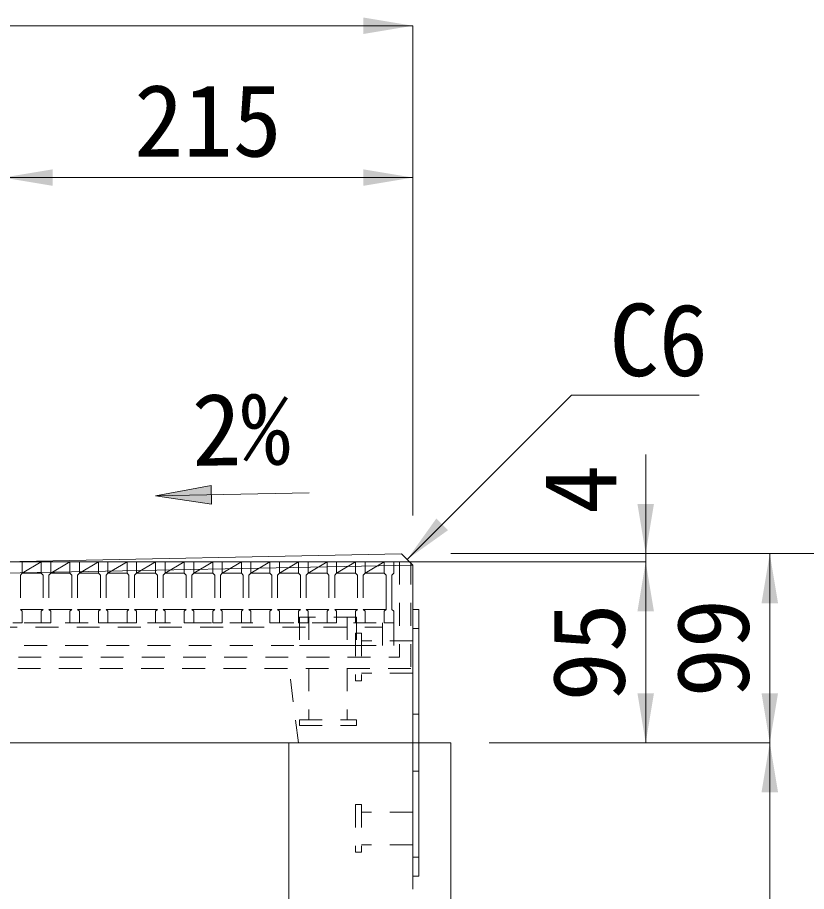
# Model space of a CAD drawing. Units: millimetres at full size, sheet at 1:40; some dimension numbers follow another scale. Extents: x 69750 to 116230, y -28801 to 513.
# Drawn here: x 89089.8 to 89504, y -25178.3 to -24719.5 of the extents above; entities that cross this region are included whole.
import ezdxf
from ezdxf.enums import TextEntityAlignment as Align

# ---------------------------------------------------------------- set-up
doc = ezdxf.new("R2010")
doc.units = ezdxf.units.MM
doc.header["$LTSCALE"] = 40
doc.linetypes.add('USER1', pattern=[0.54, 0.3, -0.24])
for name, color, linetype, lineweight in [('インサート', 92, 'USER1', 5), ('グレーチング', 7, 'USER1', 5), ('ジョイントプレート', 7, 'USER1', 9), ('受枠', 3, 'USER1', 9), ('寸法線', 7, 'Continuous', 9), ('引出線', 4, 'Continuous', 9), ('本体', 7, 'Continuous', 20)]:
    doc.layers.add(name, color=color, linetype=linetype, lineweight=lineweight)
doc.styles.add('ＭＳ ゴシック', font='')
doc.styles.get('ＭＳ ゴシック').set_extended_font_data('MS Gothic')

# ---------------------------------------------------------------- blocks, each defined once
blk = doc.blocks.new('filled_arrow')
at = {"color": 0, "linetype": 'Continuous', "lineweight": -2}
blk.add_solid([(7.5, 1.25), (0, 0), (7.5, -1.25)], dxfattribs=at)

msp = doc.modelspace()

# ---------------------------------------------------------------- hatches: boundary and pattern name
at = {"layer": '引出線'}
msp.add_hatch(color=256, dxfattribs=at).paths.add_polyline_path([(89191.42, -24965.22), (89191.62, -24974.97), (89162.28, -24970.68)])

# ---------------------------------------------------------------- linework, layer by layer
at = {"layer": 'インサート'}
for p, q in [((89237.83, -25034.25), (89237.83, -25049.25)), ((89267.83, -25034.25), (89237.83, -25034.25)), ((89242.83, -25034.25), (89242.83, -25049.25)), ((89262.83, -25034.25), (89262.83, -25049.25)), ((89267.83, -25034.25), (89267.83, -25049.25)), ((89270.32, -25042.76), (89267.32, -25042.76)), ((89267.32, -25042.76), (89267.32, -25067.75)), ((89270.32, -25042.76), (89267.32, -25042.76)), ((89267.32, -25042.76), (89267.32, -25067.75)), ((89270.32, -25042.76), (89270.32, -25067.75)), ((89270.32, -25042.76), (89270.32, -25067.75)), ((89297.32, -25046.75), (89270.32, -25046.75)), ((89297.33, -25046.75), (89270.32, -25046.75)), ((89297.32, -25046.75), (89297.32, -25063.76)), ((89267.83, -25049.25), (89237.83, -25049.25)), ((89242.83, -25061.25), (89242.83, -25088.25)), ((89262.83, -25061.25), (89262.83, -25088.25)), ((89297.32, -25063.76), (89270.32, -25063.76)), ((89297.33, -25063.76), (89270.32, -25063.76)), ((89270.32, -25067.75), (89267.32, -25067.75)), ((89270.32, -25067.75), (89267.32, -25067.75)), ((89237.83, -25088.25), (89267.83, -25088.25)), ((89237.83, -25091.25), (89237.83, -25088.25)), ((89267.83, -25091.25), (89267.83, -25088.25)), ((89237.83, -25091.25), (89267.83, -25091.25)), ((89267.32, -25132.75), (89267.32, -25157.75)), ((89270.32, -25132.75), (89267.32, -25132.75)), ((89270.32, -25132.75), (89270.32, -25157.75)), ((89297.32, -25136.75), (89270.32, -25136.75)), ((89297.32, -25136.75), (89297.32, -25153.75)), ((89297.32, -25153.75), (89270.32, -25153.75)), ((89270.32, -25157.75), (89267.32, -25157.75))]:
    msp.add_line(p, q, dxfattribs=at)
at = {"layer": 'グレーチング'}
for p, q in [((89287.33, -25005.25), (88877.33, -25005.25)), ((89087.33, -25005.25), (89092.33, -25005.25)), ((89092.33, -25005.25), (89092.33, -25011.25)), ((89092.33, -25011.25), (89102.33, -25005.25)), ((89102.33, -25005.25), (89107.33, -25005.25)), ((89102.33, -25005.25), (89102.33, -25011.25)), ((89107.33, -25005.25), (89107.33, -25011.25)), ((89107.33, -25011.25), (89117.33, -25005.25)), ((89117.33, -25005.25), (89122.33, -25005.25)), ((89117.33, -25005.25), (89117.33, -25011.25)), ((89122.33, -25005.25), (89122.33, -25011.25)), ((89122.33, -25011.25), (89132.33, -25005.25)), ((89132.33, -25005.25), (89132.33, -25011.25)), ((89132.33, -25005.25), (89137.33, -25005.25)), ((89137.33, -25005.25), (89137.33, -25011.25)), ((89137.33, -25011.25), (89147.33, -25005.25)), ((89147.33, -25005.25), (89147.33, -25011.25)), ((89147.33, -25005.25), (89152.33, -25005.25)), ((89152.33, -25005.25), (89152.33, -25011.25)), ((89152.33, -25011.25), (89162.33, -25005.25)), ((89162.33, -25005.25), (89167.33, -25005.25)), ((89162.33, -25005.25), (89162.33, -25011.25)), ((89167.33, -25005.25), (89167.33, -25011.25)), ((89167.33, -25011.25), (89177.33, -25005.25)), ((89177.33, -25005.25), (89182.33, -25005.25)), ((89177.33, -25005.25), (89177.33, -25011.25)), ((89182.33, -25005.25), (89182.33, -25011.25)), ((89182.33, -25011.25), (89192.33, -25005.25)), ((89192.33, -25005.25), (89197.33, -25005.25)), ((89192.33, -25005.25), (89192.33, -25011.25)), ((89197.33, -25005.25), (89197.33, -25011.25)), ((89197.33, -25011.25), (89207.33, -25005.25)), ((89207.33, -25005.25), (89212.33, -25005.25)), ((89207.33, -25005.25), (89207.33, -25011.25)), ((89212.33, -25005.25), (89212.33, -25011.25)), ((89212.33, -25011.25), (89222.33, -25005.25)), ((89222.33, -25005.25), (89222.33, -25011.25)), ((89222.33, -25005.25), (89227.33, -25005.25)), ((89227.33, -25005.25), (89227.33, -25011.25)), ((89227.33, -25011.25), (89237.33, -25005.25)), ((89237.33, -25005.25), (89237.33, -25011.25)), ((89242.33, -25005.25), (89242.33, -25011.25)), ((89242.33, -25011.25), (89252.33, -25005.25)), ((89252.33, -25005.25), (89252.33, -25011.25)), ((89257.33, -25005.25), (89257.33, -25011.25)), ((89257.33, -25011.25), (89267.33, -25005.25)), ((89267.33, -25005.25), (89267.33, -25011.25)), ((89272.33, -25005.25), (89272.33, -25011.25)), ((89272.33, -25011.25), (89282.33, -25005.25)), ((89092.33, -25011.25), (89091.33, -25012.25)), ((89091.33, -25012.25), (89091.33, -25030.25)), ((89092.33, -25011.25), (89102.33, -25011.25)), ((89102.33, -25011.25), (89103.33, -25012.25)), ((89103.33, -25012.25), (89103.33, -25030.25)), ((89107.33, -25011.25), (89106.33, -25012.25)), ((89106.33, -25012.25), (89106.33, -25030.25)), ((89107.33, -25011.25), (89117.33, -25011.25)), ((89117.33, -25011.25), (89118.33, -25012.25)), ((89118.33, -25012.25), (89118.33, -25030.25)), ((89122.33, -25011.25), (89121.33, -25012.25)), ((89121.33, -25012.25), (89121.33, -25030.25)), ((89122.33, -25011.25), (89132.33, -25011.25)), ((89132.33, -25011.25), (89133.33, -25012.25)), ((89133.33, -25012.25), (89133.33, -25030.25)), ((89137.33, -25011.25), (89136.33, -25012.25)), ((89136.33, -25012.25), (89136.33, -25030.25)), ((89137.33, -25011.25), (89147.33, -25011.25)), ((89147.33, -25011.25), (89148.33, -25012.25)), ((89148.33, -25012.25), (89148.33, -25030.25)), ((89152.33, -25011.25), (89151.33, -25012.25)), ((89151.33, -25012.25), (89151.33, -25030.25)), ((89152.33, -25011.25), (89162.33, -25011.25)), ((89162.33, -25011.25), (89163.33, -25012.25)), ((89163.33, -25012.25), (89163.33, -25030.25)), ((89167.33, -25011.25), (89166.33, -25012.25)), ((89166.33, -25012.25), (89166.33, -25030.25)), ((89167.33, -25011.25), (89177.33, -25011.25)), ((89177.33, -25011.25), (89178.33, -25012.25)), ((89178.33, -25012.25), (89178.33, -25030.25)), ((89182.33, -25011.25), (89181.33, -25012.25)), ((89181.33, -25012.25), (89181.33, -25030.25)), ((89182.33, -25011.25), (89192.33, -25011.25)), ((89192.33, -25011.25), (89193.33, -25012.25)), ((89193.33, -25012.25), (89193.33, -25030.25)), ((89197.33, -25011.25), (89196.33, -25012.25)), ((89196.33, -25012.25), (89196.33, -25030.25)), ((89197.33, -25011.25), (89207.33, -25011.25)), ((89207.33, -25011.25), (89208.33, -25012.25)), ((89208.33, -25012.25), (89208.33, -25030.25)), ((89212.33, -25011.25), (89211.33, -25012.25)), ((89211.33, -25012.25), (89211.33, -25030.25)), ((89212.33, -25011.25), (89222.33, -25011.25)), ((89222.33, -25011.25), (89223.33, -25012.25)), ((89223.33, -25012.25), (89223.33, -25030.25)), ((89227.33, -25011.25), (89226.33, -25012.25)), ((89226.33, -25012.25), (89226.33, -25030.25)), ((89227.33, -25011.25), (89237.33, -25011.25)), ((89237.33, -25011.25), (89238.33, -25012.25)), ((89238.33, -25012.25), (89238.33, -25030.25)), ((89242.33, -25011.25), (89241.33, -25012.25)), ((89241.33, -25012.25), (89241.33, -25030.25)), ((89242.33, -25011.25), (89252.33, -25011.25)), ((89252.33, -25011.25), (89253.33, -25012.25)), ((89253.33, -25012.25), (89253.33, -25030.25)), ((89257.33, -25011.25), (89256.33, -25012.25)), ((89256.33, -25012.25), (89256.33, -25030.25)), ((89257.33, -25011.25), (89267.33, -25011.25)), ((89267.33, -25011.25), (89268.33, -25012.25)), ((89268.33, -25012.25), (89268.33, -25030.25)), ((89272.33, -25011.25), (89271.33, -25012.25)), ((89271.33, -25012.25), (89271.33, -25030.25)), ((89272.33, -25011.25), (89282.33, -25011.25)), ((89092.33, -25031.25), (89091.33, -25030.25)), ((89091.33, -25030.25), (89103.33, -25030.25)), ((89092.33, -25037.25), (89092.33, -25031.25)), ((89102.33, -25031.25), (89103.33, -25030.25)), ((89102.33, -25037.25), (89102.33, -25031.25)), ((89107.33, -25031.25), (89106.33, -25030.25)), ((89106.33, -25030.25), (89118.33, -25030.25)), ((89107.33, -25037.25), (89107.33, -25031.25)), ((89117.33, -25031.25), (89118.33, -25030.25)), ((89117.33, -25037.25), (89117.33, -25031.25)), ((89122.33, -25031.25), (89121.33, -25030.25)), ((89121.33, -25030.25), (89133.33, -25030.25)), ((89122.33, -25037.25), (89122.33, -25031.25)), ((89132.33, -25031.25), (89133.33, -25030.25)), ((89132.33, -25037.25), (89132.33, -25031.25)), ((89137.33, -25031.25), (89136.33, -25030.25)), ((89136.33, -25030.25), (89148.33, -25030.25)), ((89137.33, -25037.25), (89137.33, -25031.25)), ((89147.33, -25031.25), (89148.33, -25030.25)), ((89147.33, -25037.25), (89147.33, -25031.25)), ((89152.33, -25031.25), (89151.33, -25030.25)), ((89151.33, -25030.25), (89163.33, -25030.25)), ((89152.33, -25037.25), (89152.33, -25031.25)), ((89162.33, -25031.25), (89163.33, -25030.25)), ((89162.33, -25037.25), (89162.33, -25031.25)), ((89167.33, -25031.25), (89166.33, -25030.25)), ((89166.33, -25030.25), (89178.33, -25030.25)), ((89167.33, -25037.25), (89167.33, -25031.25)), ((89177.33, -25031.25), (89178.33, -25030.25)), ((89177.33, -25037.25), (89177.33, -25031.25)), ((89182.33, -25031.25), (89181.33, -25030.25)), ((89181.33, -25030.25), (89193.33, -25030.25)), ((89182.33, -25037.25), (89182.33, -25031.25)), ((89192.33, -25031.25), (89193.33, -25030.25)), ((89192.33, -25037.25), (89192.33, -25031.25)), ((89197.33, -25031.25), (89196.33, -25030.25)), ((89196.33, -25030.25), (89208.33, -25030.25)), ((89197.33, -25037.25), (89197.33, -25031.25)), ((89207.33, -25031.25), (89208.33, -25030.25)), ((89207.33, -25037.25), (89207.33, -25031.25)), ((89212.33, -25031.25), (89211.33, -25030.25)), ((89211.33, -25030.25), (89223.33, -25030.25)), ((89212.33, -25037.25), (89212.33, -25031.25)), ((89222.33, -25031.25), (89223.33, -25030.25)), ((89222.33, -25037.25), (89222.33, -25031.25)), ((89227.33, -25031.25), (89226.33, -25030.25)), ((89226.33, -25030.25), (89238.33, -25030.25)), ((89227.33, -25037.25), (89227.33, -25031.25)), ((89237.33, -25031.25), (89238.33, -25030.25)), ((89237.33, -25037.25), (89237.33, -25031.25)), ((89242.33, -25031.25), (89241.33, -25030.25)), ((89241.33, -25030.25), (89253.33, -25030.25)), ((89242.33, -25037.25), (89242.33, -25031.25)), ((89252.33, -25031.25), (89253.33, -25030.25)), ((89252.33, -25037.25), (89252.33, -25031.25)), ((89257.33, -25031.25), (89256.33, -25030.25)), ((89256.33, -25030.25), (89268.33, -25030.25)), ((89257.33, -25037.25), (89257.33, -25031.25)), ((89267.33, -25031.25), (89268.33, -25030.25)), ((89267.33, -25037.25), (89267.33, -25031.25)), ((89272.33, -25031.25), (89271.33, -25030.25)), ((89271.33, -25030.25), (89283.33, -25030.25)), ((89272.33, -25037.25), (89272.33, -25031.25)), ((89087.33, -25037.25), (89092.33, -25037.25)), ((89102.33, -25037.25), (89107.33, -25037.25)), ((89117.33, -25037.25), (89122.33, -25037.25)), ((89132.33, -25037.25), (89137.33, -25037.25)), ((89147.33, -25037.25), (89152.33, -25037.25)), ((89162.33, -25037.25), (89167.33, -25037.25)), ((89177.33, -25037.25), (89182.33, -25037.25)), ((89192.33, -25037.25), (89197.33, -25037.25)), ((89207.33, -25037.25), (89212.33, -25037.25)), ((89222.33, -25037.25), (89227.33, -25037.25)), ((89237.33, -25037.25), (89242.33, -25037.25)), ((89252.33, -25037.25), (89257.33, -25037.25)), ((89267.33, -25037.25), (89272.33, -25037.25))]:
    msp.add_line(p, q, dxfattribs=at)
at = {"layer": 'グレーチング', "linetype": 'Continuous'}
for p, q in [((89282.33, -25005.25), (89287.33, -25005.25)), ((89282.33, -25005.25), (89282.33, -25011.25)), ((89287.33, -25005.25), (89287.33, -25011.25)), ((89282.33, -25011.25), (89283.33, -25012.25)), ((89283.33, -25012.25), (89283.33, -25030.25)), ((89287.33, -25011.25), (89286.33, -25012.25)), ((89286.33, -25012.25), (89286.33, -25030.25)), ((89282.33, -25031.25), (89283.33, -25030.25)), ((89282.33, -25037.25), (89282.33, -25031.25)), ((89287.33, -25031.25), (89286.33, -25030.25)), ((89287.33, -25037.25), (89287.33, -25031.25)), ((89282.33, -25037.25), (89287.33, -25037.25)), ((89287.33, -25037.25), (89282.33, -25037.25))]:
    msp.add_line(p, q, dxfattribs=at)
at = {"layer": 'ジョイントプレート'}
for p, q in [((89300.53, -25040.25), (89297.32, -25040.25)), ((89300.53, -25085.25), (89297.32, -25085.25)), ((89300.53, -25115.25), (89297.32, -25115.25)), ((89300.53, -25160.25), (89297.32, -25160.25))]:
    msp.add_line(p, q, dxfattribs=at)
at = {"layer": 'ジョイントプレート', "linetype": 'Continuous'}
msp.add_lwpolyline([(89297.32, -25170.25), (89297.32, -25030.25), (89300.53, -25030.25), (89300.53, -25170.25)], close=True, dxfattribs=at)
at = {"layer": '受枠'}
for p, q in [((89296.33, -25005.25), (88868.33, -25005.25)), ((89290.33, -25005.25), (89290.33, -25055.25)), ((89296.33, -25005.25), (89296.33, -25061.25)), ((88874.33, -25055.25), (89290.33, -25055.25)), ((89296.33, -25061.25), (88868.33, -25061.25))]:
    msp.add_line(p, q, dxfattribs=at)
at = {"layer": '受枠', "lineweight": 5}
for p, q in [((88877.33, -25037.25), (89287.33, -25037.25)), ((89281.33, -25037.25), (89281.33, -25049.25)), ((89287.33, -25037.25), (89287.33, -25055.25)), ((88883.33, -25039.55), (89281.33, -25039.55)), ((88877.33, -25049.25), (89287.33, -25049.25))]:
    msp.add_line(p, q, dxfattribs=at)
at = {"layer": '寸法線'}
for p, q in [((88867.32, -24723.86), (89297.33, -24723.86)), ((89297.33, -24980.95), (89297.33, -24723.86)), ((89082.33, -24803.57), (89297.33, -24803.57)), ((89297.33, -24980.95), (89297.33, -24803.57)), ((89419.56, -25057.25), (89419.56, -24948.95)), ((89317.32, -25000.95), (89419.56, -25000.95)), ((89317.33, -25000.95), (89484.69, -25000.95)), ((89317.33, -25000.95), (89600.28, -25000.95)), ((89484.69, -25000.95), (89484.69, -25100.25)), ((89102.33, -25005.25), (89419.56, -25005.25)), ((89102.33, -25005.25), (89419.56, -25005.25)), ((89419.56, -25100.25), (89419.56, -25005.25)), ((89337.32, -25100.25), (89484.69, -25100.25)), ((89337.32, -25100.25), (89484.69, -25100.25)), ((89337.32, -25100.25), (89419.56, -25100.25)), ((89484.69, -25100.25), (89484.69, -26350.25))]:
    msp.add_line(p, q, dxfattribs=at)
at = {"layer": '引出線', "lineweight": 13}
msp.add_line((89243.01, -24969.07), (89162.27, -24970.68), dxfattribs=at)
at = {"layer": '引出線'}
msp.add_lwpolyline([(89294.32, -25004.01), (89380.57, -24917.77), (89447.68, -24917.77)], dxfattribs=at)
at = {"layer": '引出線', "lineweight": 13}
msp.add_lwpolyline([(89191.42, -24965.22), (89191.62, -24974.97), (89162.28, -24970.68)], close=True, dxfattribs=at)
at = {"layer": '本体'}
for p, q in [((89082.33, -25005.25), (89291.33, -25001.07)), ((89291.33, -25001.07), (89297.32, -25006.95)), ((89297.32, -25006.95), (89297.32, -25100.25)), ((89317.32, -25100.25), (88867.33, -25100.25)), ((89232.32, -25629.73), (89232.32, -25100.25)), ((89317.32, -26350.25), (89317.32, -25100.25))]:
    msp.add_line(p, q, dxfattribs=at)
at = {"layer": '本体', "lineweight": 5}
msp.add_line((89082.33, -25011.25), (89297.32, -25006.95), dxfattribs=at)
at = {"layer": '本体', "linetype": 'USER1', "lineweight": 9}
msp.add_line((89237.33, -25100.25), (89232.33, -25061.25), dxfattribs=at)
at = {"layer": '本体', "linetype": 'USER1', "lineweight": 5}
msp.add_line((89297.32, -25100.25), (89297.32, -25197.25), dxfattribs=at)

# ---------------------------------------------------------------- block references
at = {"layer": '寸法線', "xscale": 3.47, "yscale": 3.47}
for p, rotation in [((89297.33, -24723.86), 180), ((89297.33, -24803.57), 180), ((89419.56, -25000.95), 90), ((89484.69, -25000.95), 270), ((89419.56, -25005.25), 270), ((89419.56, -25005.25), 270), ((89419.56, -25100.25), 90), ((89484.69, -25100.25), 90), ((89484.69, -25100.25), 270)]:
    msp.add_blockref('filled_arrow', p, dxfattribs=dict(at, rotation=rotation))
msp.add_blockref('filled_arrow', (89082.33, -24803.57), dxfattribs=at)
at = {"layer": '引出線', "xscale": 3.47, "yscale": 3.47, "rotation": 45}
msp.add_blockref('filled_arrow', (89294.32, -25004.01), dxfattribs=at)

# ---------------------------------------------------------------- texts
at = {"layer": '寸法線', "style": 'ＭＳ ゴシック'}
msp.add_text('215', height=37.98, dxfattribs=at).set_placement((89189.83, -24773.57), align=Align.MIDDLE_CENTER)
for s, p in [('4', (89385.21, -24967.27)), ('99', (89454.69, -25050.6)), ('95', (89389.56, -25052.75))]:
    msp.add_text(s, height=37.98, rotation=90, dxfattribs=at).set_placement(p, align=Align.MIDDLE_CENTER)
at = {"layer": '引出線', "style": 'ＭＳ ゴシック'}
msp.add_text('C6', height=37.98, dxfattribs=at).set_placement((89400.57, -24869.77), align=Align.TOP_LEFT)
msp.add_text('2%', height=37.98, rotation=1, dxfattribs=at).set_placement((89207.2, -24935.5), align=Align.MIDDLE_CENTER)

doc.saveas('drawing.dxf')
